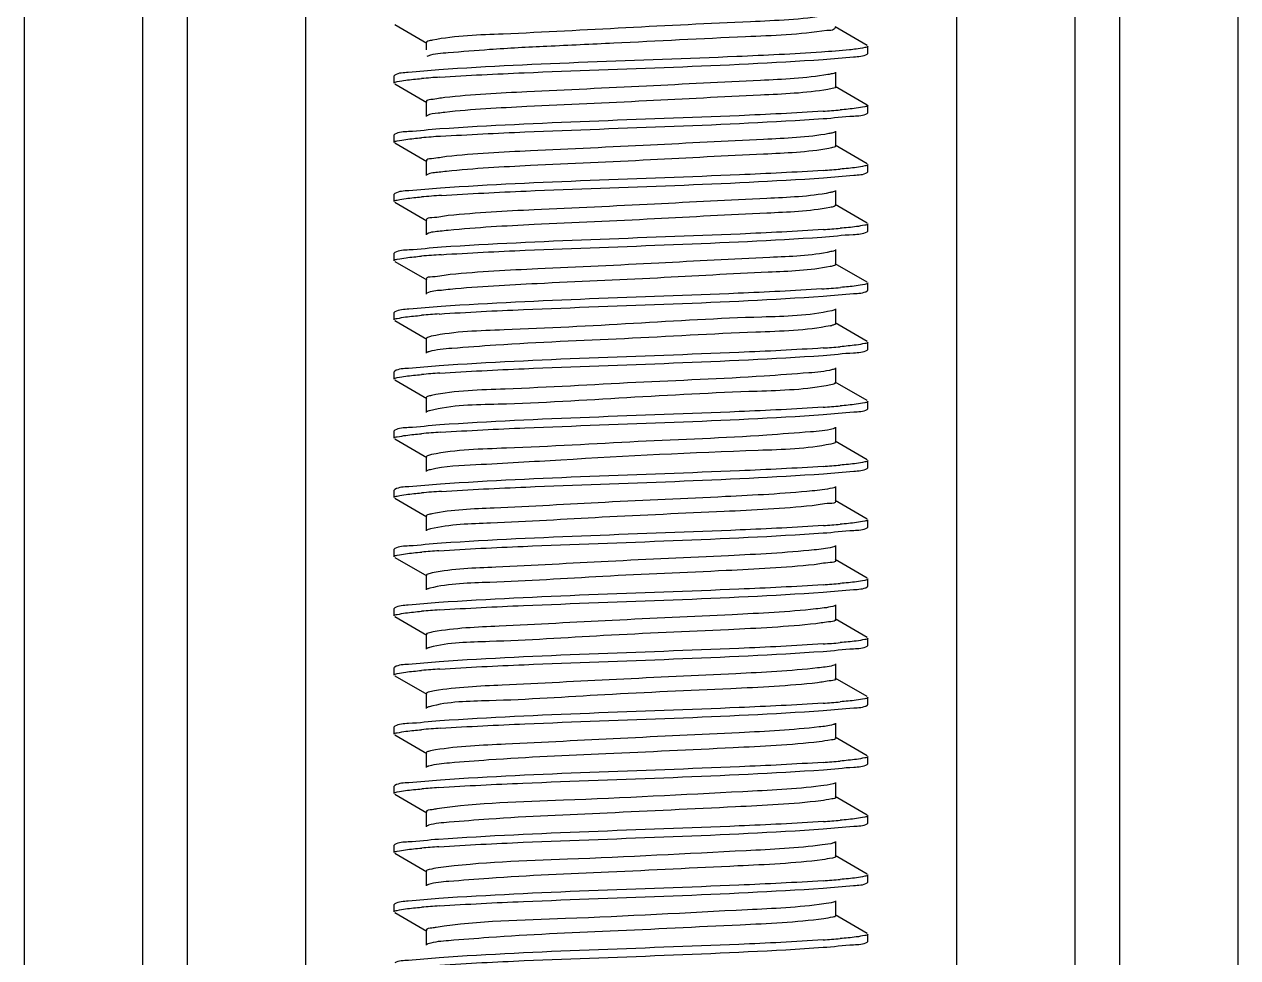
# Model space of a CAD drawing. Extents: x 27938 to 1042331, y -235042 to 1535213.
# Drawn here: x 707864.7 to 708352.9, y 729566.5 to 729942 of the extents above; entities that cross this region are included whole.
import ezdxf

# ---------------------------------------------------------------- set-up
doc = ezdxf.new("R2010")
doc.units = 0
doc.header["$LTSCALE"] = 1000
doc.header["$MEASUREMENT"] = 0

msp = doc.modelspace()

# ---------------------------------------------------------------- linework, layer by layer
at = {"linetype": 'Continuous'}
for p, q in [((707864.69, 733136.51), (707864.69, 728395.48)), ((707912.32, 733136.51), (707912.32, 728395.48)), ((707930.18, 733136.51), (707930.18, 728395.48)), ((707977.8, 733136.51), (707977.8, 728395.48)), ((708239.75, 733136.51), (708239.75, 728395.48)), ((708287.37, 733136.51), (708287.37, 728395.48)), ((708305.23, 733136.51), (708305.23, 728395.48)), ((708352.86, 733136.51), (708352.86, 728395.48)), ((708013.75, 729941.92), (708026.67, 729934.44)), ((708203.8, 729933.51), (708190.88, 729940.99)), ((708026.41, 729934.74), (708026.41, 729931.73)), ((708203.8, 729930.01), (708204.03, 729930.27)), ((708204.03, 729930.27), (708204.03, 729933.25)), ((708204.03, 729930.27), (708204.03, 729933.25)), ((708027.1, 729929.27), (708026.67, 729929.09)), ((708013.75, 729921.6), (708013.52, 729921.34)), ((708013.52, 729918.37), (708013.52, 729921.34)), ((708013.52, 729918.37), (708013.52, 729921.34)), ((708191.14, 729916.88), (708191.14, 729922.83)), ((708013.75, 729918.11), (708026.67, 729910.62)), ((708190.93, 729917.15), (708203.79, 729909.7)), ((708026.41, 729910.93), (708026.41, 729904.97)), ((708203.8, 729906.2), (708204.03, 729906.46)), ((708204.03, 729906.46), (708204.03, 729909.44)), ((708204.03, 729906.46), (708204.03, 729909.44)), ((708013.75, 729897.79), (708013.52, 729897.53)), ((708013.52, 729894.55), (708013.52, 729897.53)), ((708013.52, 729894.55), (708013.52, 729897.53)), ((708191.14, 729893.07), (708191.14, 729899.02)), ((708013.75, 729894.29), (708026.67, 729886.81)), ((708203.8, 729885.89), (708190.88, 729893.37)), ((708026.41, 729887.11), (708026.41, 729881.16)), ((708203.8, 729882.39), (708204.03, 729882.65)), ((708204.03, 729882.65), (708204.03, 729885.62)), ((708204.03, 729882.65), (708204.03, 729885.62)), ((708013.75, 729873.98), (708013.52, 729873.72)), ((708013.52, 729870.74), (708013.52, 729873.72)), ((708013.52, 729870.74), (708013.52, 729873.72)), ((708191.14, 729869.25), (708191.14, 729875.21)), ((708013.75, 729870.48), (708026.67, 729863)), ((708203.8, 729862.07), (708190.88, 729869.55)), ((708026.41, 729863.3), (708026.41, 729857.35)), ((708204.03, 729858.83), (708204.03, 729861.81)), ((708204.03, 729858.83), (708204.03, 729861.81)), ((708203.8, 729858.57), (708204.03, 729858.83)), ((708013.75, 729850.17), (708013.52, 729849.91)), ((708013.52, 729846.93), (708013.52, 729849.91)), ((708013.52, 729846.93), (708013.52, 729849.91)), ((708191.14, 729845.44), (708191.14, 729851.39)), ((708013.75, 729846.67), (708026.67, 729839.19)), ((708203.8, 729838.26), (708190.88, 729845.74)), ((708026.41, 729839.49), (708026.41, 729833.53)), ((708204.03, 729835.02), (708204.03, 729838)), ((708204.03, 729835.02), (708204.03, 729838)), ((708203.8, 729834.76), (708204.03, 729835.02)), ((708191.14, 729821.63), (708191.14, 729827.58)), ((708013.75, 729826.35), (708013.52, 729826.09)), ((708013.52, 729823.12), (708013.52, 729826.09)), ((708013.52, 729823.12), (708013.52, 729826.09)), ((708013.75, 729822.85), (708026.67, 729815.37)), ((708203.8, 729814.45), (708190.88, 729821.93)), ((708026.41, 729815.67), (708026.41, 729809.72)), ((708204.03, 729811.21), (708204.03, 729814.19)), ((708204.03, 729811.21), (708204.03, 729814.19)), ((708203.8, 729810.95), (708204.03, 729811.21)), ((708191.14, 729797.81), (708191.14, 729803.77)), ((708013.75, 729802.54), (708013.52, 729802.28)), ((708013.52, 729799.3), (708013.52, 729802.28)), ((708013.52, 729799.3), (708013.52, 729802.28)), ((708013.75, 729799.04), (708026.67, 729791.56)), ((708203.8, 729790.63), (708190.88, 729798.12)), ((708189.85, 729797.14), (708189.1, 729796.97)), ((708026.41, 729791.86), (708026.41, 729785.91)), ((708204.03, 729787.4), (708204.03, 729790.37)), ((708204.03, 729787.4), (708204.03, 729790.37)), ((708203.8, 729787.14), (708204.03, 729787.4)), ((708013.75, 729778.73), (708013.52, 729778.47)), ((708013.52, 729775.49), (708013.52, 729778.47)), ((708013.52, 729775.49), (708013.52, 729778.47)), ((708191.14, 729774), (708191.14, 729779.95)), ((708013.75, 729775.23), (708026.67, 729767.75)), ((708203.8, 729766.82), (708190.88, 729774.3)), ((708190.13, 729773.41), (708189.14, 729773.17)), ((708026.41, 729768.05), (708026.41, 729762.1)), ((708204.03, 729763.58), (708204.03, 729766.56)), ((708204.03, 729763.58), (708204.03, 729766.56)), ((708203.8, 729763.32), (708204.03, 729763.58)), ((708013.75, 729754.91), (708013.52, 729754.65)), ((708013.52, 729751.68), (708013.52, 729754.65)), ((708013.52, 729751.68), (708013.52, 729754.65)), ((708191.14, 729750.19), (708191.14, 729756.14)), ((708013.75, 729751.42), (708026.67, 729743.93)), ((708203.8, 729743.01), (708190.88, 729750.49)), ((708026.41, 729744.24), (708026.41, 729738.28)), ((708203.8, 729739.51), (708204.03, 729739.77)), ((708204.03, 729739.77), (708204.03, 729742.75)), ((708204.03, 729739.77), (708204.03, 729742.75)), ((708013.75, 729731.1), (708013.52, 729730.84)), ((708013.52, 729727.86), (708013.52, 729730.84)), ((708013.52, 729727.86), (708013.52, 729730.84)), ((708191.14, 729726.38), (708191.14, 729732.33)), ((708013.75, 729727.6), (708026.67, 729720.12)), ((708203.8, 729719.2), (708190.88, 729726.68)), ((708026.41, 729720.42), (708026.41, 729714.47)), ((708203.8, 729715.7), (708204.03, 729715.96)), ((708204.03, 729715.96), (708204.03, 729718.93)), ((708204.03, 729715.96), (708204.03, 729718.93)), ((708013.75, 729707.29), (708013.52, 729707.03)), ((708013.52, 729704.05), (708013.52, 729707.03)), ((708013.52, 729704.05), (708013.52, 729707.03)), ((708191.14, 729702.56), (708191.14, 729708.52)), ((708013.75, 729703.79), (708026.67, 729696.31)), ((708203.8, 729695.38), (708190.88, 729702.86)), ((708026.41, 729696.61), (708026.41, 729690.66)), ((708203.8, 729691.88), (708204.03, 729692.15)), ((708204.03, 729692.15), (708204.03, 729695.12)), ((708204.03, 729692.15), (708204.03, 729695.12)), ((708013.75, 729683.48), (708013.52, 729683.22)), ((708013.52, 729680.24), (708013.52, 729683.22)), ((708013.52, 729680.24), (708013.52, 729683.22)), ((708191.14, 729678.75), (708191.14, 729684.7)), ((708013.75, 729679.98), (708026.67, 729672.5)), ((708203.8, 729671.57), (708190.88, 729679.05)), ((708026.41, 729672.8), (708026.41, 729666.84)), ((708204.03, 729668.33), (708204.03, 729671.31)), ((708204.03, 729668.33), (708204.03, 729671.31)), ((708203.8, 729668.07), (708204.03, 729668.33)), ((708013.75, 729659.66), (708013.52, 729659.4)), ((708013.52, 729656.43), (708013.52, 729659.4)), ((708013.52, 729656.43), (708013.52, 729659.4)), ((708191.14, 729654.94), (708191.14, 729660.89)), ((708013.75, 729656.17), (708026.67, 729648.68)), ((708203.8, 729647.76), (708190.88, 729655.24)), ((708026.41, 729648.98), (708026.41, 729643.03)), ((708204.03, 729644.52), (708204.03, 729647.5)), ((708204.03, 729644.52), (708204.03, 729647.5)), ((708203.8, 729644.26), (708204.03, 729644.52)), ((708191.14, 729631.12), (708191.14, 729637.08)), ((708013.75, 729635.85), (708013.52, 729635.59)), ((708013.52, 729632.61), (708013.52, 729635.59)), ((708013.52, 729632.61), (708013.52, 729635.59)), ((708013.75, 729632.35), (708026.67, 729624.87)), ((708203.8, 729623.94), (708190.88, 729631.43)), ((708026.41, 729625.17), (708026.41, 729619.22)), ((708204.03, 729620.71), (708204.03, 729623.68)), ((708204.03, 729620.71), (708204.03, 729623.68)), ((708203.8, 729620.45), (708204.03, 729620.71)), ((708191.14, 729607.31), (708191.14, 729613.27)), ((708013.75, 729612.04), (708013.52, 729611.78)), ((708013.52, 729608.8), (708013.52, 729611.78)), ((708013.52, 729608.8), (708013.52, 729611.78)), ((708013.75, 729608.54), (708026.67, 729601.06)), ((708203.8, 729600.13), (708190.88, 729607.61)), ((708026.41, 729601.36), (708026.41, 729595.41)), ((708204.03, 729596.89), (708204.03, 729599.87)), ((708204.03, 729596.89), (708204.03, 729599.87)), ((708203.8, 729596.63), (708204.03, 729596.89)), ((708013.75, 729588.23), (708013.52, 729587.96)), ((708191.14, 729583.5), (708191.14, 729589.45)), ((708013.52, 729584.99), (708013.52, 729587.96)), ((708013.52, 729584.99), (708013.52, 729587.96)), ((708013.75, 729584.73), (708026.67, 729577.24)), ((708203.8, 729576.32), (708190.88, 729583.8)), ((708026.41, 729577.55), (708026.41, 729571.59)), ((708204.03, 729573.08), (708204.03, 729576.06)), ((708204.03, 729573.08), (708204.03, 729576.06)), ((708203.8, 729572.82), (708204.03, 729573.08))]:
    msp.add_line(p, q, dxfattribs=at)
for centre, radius, start, end in [((708059.32, 729506.59), 415.08, 93.7926, 94.8061), ((708158.64, 730316.19), 410.04, 273.8292, 274.8033), ((708059.71, 729477.81), 420.06, 93.7603, 94.8057), ((708158.7, 730291.61), 409.27, 273.8342, 274.8034), ((708060.15, 729448.38), 425.69, 93.7255, 94.8043), ((708158.83, 730266.15), 407.62, 273.8451, 274.8038), ((708060.07, 729425.59), 424.66, 93.7318, 94.8044), ((708157.98, 730253.01), 418.32, 273.7704, 274.8067), ((708059.01, 729415.15), 411.26, 93.8184, 94.8057), ((708185.46, 729838.31), 17.9, 281.5616, 283.1978), ((708158.64, 730220.93), 410.03, 273.8292, 274.8033), ((708059.3, 729387.67), 414.93, 93.7936, 94.8061), ((708158.64, 730197.14), 410.05, 273.8291, 274.8033), ((708059.7, 729358.93), 419.88, 93.7615, 94.8057), ((708158.7, 730172.6), 409.32, 273.8339, 274.8034), ((708060.14, 729329.51), 425.5, 93.7266, 94.8043), ((708158.83, 730147.15), 407.68, 273.8448, 274.8037), ((708058.82, 729322.26), 408.89, 93.8354, 94.8048), ((708158.7, 730124.95), 409.29, 273.8341, 274.8034), ((708059, 729296.18), 411.16, 93.8191, 94.8056), ((708158.64, 730101.86), 410.02, 273.8293, 274.8033), ((708059.29, 729268.75), 414.79, 93.7945, 94.8061), ((708158.64, 730078.08), 410.06, 273.829, 274.8033), ((708059.68, 729240.08), 419.66, 93.7629, 94.8058), ((708158.68, 730053.76), 409.55, 273.8325, 274.8033), ((708058.74, 729227.98), 407.91, 93.8435, 94.8035), ((708158.81, 730028.24), 407.83, 273.8438, 274.8035), ((708058.82, 729203.25), 408.84, 93.8358, 94.8047), ((708158.7, 730005.85), 409.26, 273.8343, 274.8034), ((708059, 729177.21), 411.06, 93.8198, 94.8056), ((708158.64, 729982.78), 410, 273.8293, 274.8033)]:
    msp.add_arc(centre, radius, start, end, dxfattribs=at)
for points, knots in [([(708187.52, 729945.52), (708177.4, 729943.93), (708150.34, 729942.82), (708106.95, 729940.66), (708064.34, 729938.28), (708038.25, 729937.43), (708028.91, 729935.67)], [0, 0, 0, 0, 0.193342, 0.50965, 0.820575, 1, 1, 1, 1]), ([(708187.52, 729939.56), (708176.74, 729937.87), (708148.06, 729936.8), (708110.55, 729934.81), (708076.21, 729933.2), (708053.96, 729932.14), (708038.12, 729930.7), (708029.7, 729930.2), (708027.1, 729929.27)], [0, 0, 0, 0, 0.203475, 0.533865, 0.701503, 0.845145, 0.948486, 1, 1, 1, 1]), ([(708190.88, 729940.99), (708191.09, 729940.87), (708189.93, 729939.08), (708188.57, 729939.73), (708187.52, 729939.56)], [0, 0, 0, 0, 0.189692, 1, 1, 1, 1]), ([(708028.91, 729935.67), (708028.28, 729935.55), (708027.56, 729935.39), (708026.41, 729935), (708026.41, 729934.74)], [0, 0, 0, 0, 0.711587, 1, 1, 1, 1]), ([(708185.38, 729930.84), (708174.06, 729930.08), (708122.76, 729927.62), (708071.4, 729926.43), (708031.48, 729923.71)], [0, 0, 0, 0, 0.220809, 1, 1, 1, 1]), ([(708199.36, 729932.06), (708198.47, 729931.94), (708193.82, 729931.43), (708189.15, 729931.09), (708185.38, 729930.84)], [0, 0, 0, 0, 0.191038, 1, 1, 1, 1]), ([(708186.02, 729927.9), (708190.14, 729928.18), (708195.91, 729928.98), (708202.19, 729929.09), (708203.8, 729930.01)], [0, 0, 0, 0, 0.690315, 1, 1, 1, 1]), ([(708204.03, 729933.25), (708204.03, 729932.81), (708201.7, 729932.53), (708200.53, 729932.21), (708199.36, 729932.06)], [0, 0, 0, 0, 0.271231, 1, 1, 1, 1]), ([(708031.86, 729920.76), (708043.15, 729921.52), (708094.54, 729923.99), (708145.99, 729925.18), (708186.02, 729927.9)], [0, 0, 0, 0, 0.220033, 1, 1, 1, 1]), ([(708031.48, 729923.71), (708027.37, 729923.43), (708021.62, 729922.63), (708015.35, 729922.52), (708013.75, 729921.6)], [0, 0, 0, 0, 0.690276, 1, 1, 1, 1]), ([(708187.99, 729921.78), (708179.03, 729920.27), (708154.58, 729919.25), (708114.26, 729917.06), (708071.9, 729915.13), (708044.83, 729913.76), (708033.86, 729912.55)], [0, 0, 0, 0, 0.176416, 0.473758, 0.785535, 1, 1, 1, 1]), ([(708190.87, 729922.53), (708190.55, 729922.35), (708189.57, 729922.08), (708188.6, 729921.88), (708187.99, 729921.78)], [0, 0, 0, 0, 0.372348, 1, 1, 1, 1]), ([(708013.52, 729918.37), (708013.52, 729918.8), (708015.82, 729919.09), (708016.98, 729919.4), (708018.13, 729919.55)], [0, 0, 0, 0, 0.271439, 1, 1, 1, 1]), ([(708187.99, 729915.83), (708179.03, 729914.32), (708154.58, 729913.3), (708114.26, 729911.1), (708071.9, 729909.18), (708044.83, 729907.81), (708033.86, 729906.6)], [0, 0, 0, 0, 0.176416, 0.473758, 0.785535, 1, 1, 1, 1]), ([(708191.13, 729916.88), (708191.13, 729916.56), (708189.65, 729916.17), (708188.78, 729915.96), (708187.99, 729915.83)], [0, 0, 0, 0, 0.283117, 1, 1, 1, 1]), ([(708033.86, 729912.55), (708032, 729912.34), (708030.21, 729911.8), (708026.41, 729911.61), (708026.41, 729910.93)], [0, 0, 0, 0, 0.732536, 1, 1, 1, 1]), ([(708033.86, 729906.6), (708032.96, 729906.5), (708030.58, 729906.14), (708028, 729906.04), (708026.67, 729905.27)], [0, 0, 0, 0, 0.371201, 1, 1, 1, 1]), ([(708186.02, 729907.07), (708174.79, 729906.3), (708123.4, 729903.83), (708071.95, 729902.63), (708031.86, 729899.92)], [0, 0, 0, 0, 0.218896, 1, 1, 1, 1]), ([(708186.07, 729904.09), (708190.17, 729904.37), (708195.93, 729905.17), (708202.2, 729905.28), (708203.8, 729906.2)], [0, 0, 0, 0, 0.690269, 1, 1, 1, 1]), ([(708204.03, 729909.44), (708204.03, 729909), (708201.74, 729908.72), (708200.58, 729908.4), (708199.42, 729908.25)], [0, 0, 0, 0, 0.271491, 1, 1, 1, 1]), ([(708032.16, 729896.97), (708043.47, 729897.72), (708094.78, 729900.18), (708146.14, 729901.38), (708186.07, 729904.09)], [0, 0, 0, 0, 0.220774, 1, 1, 1, 1]), ([(708013.52, 729894.55), (708013.52, 729894.99), (708015.85, 729895.28), (708017.02, 729895.59), (708018.19, 729895.75)], [0, 0, 0, 0, 0.271222, 1, 1, 1, 1]), ([(708031.86, 729899.92), (708027.67, 729899.64), (708021.79, 729898.82), (708015.38, 729898.73), (708013.75, 729897.79)], [0, 0, 0, 0, 0.690689, 1, 1, 1, 1]), ([(708188.42, 729898.04), (708179.76, 729896.48), (708155.7, 729895.54), (708115.71, 729893.29), (708073.16, 729891.4), (708045.78, 729890), (708034.56, 729888.81)], [0, 0, 0, 0, 0.171322, 0.466729, 0.780436, 1, 1, 1, 1]), ([(708190.87, 729898.72), (708190.6, 729898.56), (708189.77, 729898.31), (708188.94, 729898.14), (708188.42, 729898.04)], [0, 0, 0, 0, 0.378906, 1, 1, 1, 1]), ([(708188.42, 729892.09), (708179.76, 729890.52), (708155.7, 729889.59), (708115.71, 729887.34), (708073.16, 729885.44), (708045.78, 729884.05), (708034.56, 729882.86)], [0, 0, 0, 0, 0.171322, 0.466729, 0.780436, 1, 1, 1, 1]), ([(708191.14, 729893.07), (708191.13, 729892.79), (708189.88, 729892.39), (708189.11, 729892.21), (708188.42, 729892.09)], [0, 0, 0, 0, 0.286608, 1, 1, 1, 1]), ([(708034.56, 729888.81), (708032.52, 729888.6), (708030.59, 729887.99), (708026.41, 729887.86), (708026.42, 729887.11)], [0, 0, 0, 0, 0.7335, 1, 1, 1, 1]), ([(708034.56, 729882.86), (708033.57, 729882.75), (708030.96, 729882.37), (708028.12, 729882.3), (708026.67, 729881.46)], [0, 0, 0, 0, 0.373307, 1, 1, 1, 1]), ([(708186.07, 729883.26), (708174.87, 729882.5), (708123.57, 729880.02), (708072.21, 729878.81), (708032.16, 729876.13)], [0, 0, 0, 0, 0.218489, 1, 1, 1, 1]), ([(708186.16, 729880.29), (708190.25, 729880.57), (708195.97, 729881.36), (708202.21, 729881.47), (708203.8, 729882.39)], [0, 0, 0, 0, 0.690169, 1, 1, 1, 1]), ([(708204.03, 729885.62), (708204.03, 729885.19), (708201.74, 729884.91), (708200.59, 729884.59), (708199.44, 729884.44)], [0, 0, 0, 0, 0.271533, 1, 1, 1, 1]), ([(708032.16, 729876.13), (708027.9, 729875.84), (708021.92, 729875.02), (708015.41, 729874.93), (708013.75, 729873.98)], [0, 0, 0, 0, 0.690984, 1, 1, 1, 1]), ([(708032.49, 729873.17), (708043.83, 729873.93), (708095.06, 729876.38), (708146.34, 729877.57), (708186.16, 729880.29)], [0, 0, 0, 0, 0.221632, 1, 1, 1, 1]), ([(708013.52, 729870.74), (708013.52, 729871.19), (708015.89, 729871.46), (708017.08, 729871.79), (708018.28, 729871.94)], [0, 0, 0, 0, 0.270951, 1, 1, 1, 1]), ([(708188.83, 729874.31), (708180.47, 729872.67), (708156.78, 729871.84), (708117.17, 729869.52), (708074.44, 729867.66), (708046.76, 729866.24), (708035.29, 729865.08)], [0, 0, 0, 0, 0.16621, 0.459673, 0.775317, 1, 1, 1, 1]), ([(708190.87, 729874.9), (708190.64, 729874.77), (708189.95, 729874.55), (708189.26, 729874.39), (708188.83, 729874.31)], [0, 0, 0, 0, 0.386574, 1, 1, 1, 1]), ([(708188.83, 729868.35), (708180.47, 729866.72), (708156.78, 729865.89), (708117.17, 729863.56), (708074.44, 729861.71), (708046.76, 729860.29), (708035.29, 729859.12)], [0, 0, 0, 0, 0.16621, 0.459673, 0.775317, 1, 1, 1, 1]), ([(708191.13, 729869.25), (708191.13, 729869.01), (708190.09, 729868.62), (708189.41, 729868.47), (708188.83, 729868.35)], [0, 0, 0, 0, 0.29131, 1, 1, 1, 1]), ([(708035.29, 729865.08), (708033.08, 729864.85), (708030.98, 729864.18), (708026.41, 729864.11), (708026.42, 729863.3)], [0, 0, 0, 0, 0.734301, 1, 1, 1, 1]), ([(708204.03, 729861.81), (708204.03, 729861.38), (708201.76, 729861.09), (708200.61, 729860.78), (708199.46, 729860.63)], [0, 0, 0, 0, 0.271629, 1, 1, 1, 1]), ([(708035.29, 729859.12), (708034.2, 729859.01), (708031.35, 729858.6), (708028.25, 729858.56), (708026.67, 729857.65)], [0, 0, 0, 0, 0.375224, 1, 1, 1, 1]), ([(708186.16, 729859.45), (708175.02, 729858.69), (708123.79, 729856.22), (708072.51, 729855), (708032.49, 729852.34)], [0, 0, 0, 0, 0.217929, 1, 1, 1, 1]), ([(708185.48, 729856.43), (708189.73, 729856.71), (708195.67, 729857.54), (708202.15, 729857.63), (708203.8, 729858.57)], [0, 0, 0, 0, 0.690884, 1, 1, 1, 1]), ([(708032.49, 729852.34), (708028.15, 729852.05), (708022.07, 729851.21), (708015.44, 729851.13), (708013.75, 729850.17)], [0, 0, 0, 0, 0.691296, 1, 1, 1, 1]), ([(708032.43, 729849.36), (708043.68, 729850.11), (708094.7, 729852.55), (708145.78, 729853.77), (708185.48, 729856.43)], [0, 0, 0, 0, 0.220785, 1, 1, 1, 1]), ([(708013.52, 729846.93), (708013.52, 729847.37), (708015.89, 729847.65), (708017.08, 729847.98), (708018.27, 729848.13)], [0, 0, 0, 0, 0.270992, 1, 1, 1, 1]), ([(708189.2, 729850.57), (708181.15, 729848.85), (708157.85, 729848.15), (708118.62, 729845.74), (708075.73, 729843.92), (708047.76, 729842.49), (708036.06, 729841.34)], [0, 0, 0, 0, 0.161077, 0.452585, 0.770175, 1, 1, 1, 1]), ([(708190.87, 729851.09), (708190.67, 729850.98), (708190.12, 729850.78), (708189.55, 729850.64), (708189.2, 729850.57)], [0, 0, 0, 0, 0.395232, 1, 1, 1, 1]), ([(708188.96, 729844.57), (708180.77, 729842.92), (708157.4, 729842.13), (708118.15, 729839.78), (708075.47, 729837.95), (708047.67, 729836.52), (708036.06, 729835.39)], [0, 0, 0, 0, 0.163685, 0.455244, 0.771393, 1, 1, 1, 1]), ([(708191.13, 729845.44), (708191.13, 729845.21), (708190.16, 729844.83), (708189.51, 729844.68), (708188.96, 729844.57)], [0, 0, 0, 0, 0.292957, 1, 1, 1, 1]), ([(708036.06, 729841.34), (708033.65, 729841.1), (708031.4, 729840.36), (708026.41, 729840.36), (708026.42, 729839.49)], [0, 0, 0, 0, 0.734958, 1, 1, 1, 1]), ([(708204.03, 729838), (708204.03, 729837.56), (708201.72, 729837.28), (708200.56, 729836.96), (708199.39, 729836.81)], [0, 0, 0, 0, 0.271348, 1, 1, 1, 1]), ([(708036.06, 729835.39), (708034.87, 729835.27), (708031.77, 729834.83), (708028.38, 729834.83), (708026.67, 729833.84)], [0, 0, 0, 0, 0.376966, 1, 1, 1, 1]), ([(708031.62, 729825.49), (708042.91, 729826.26), (708094.37, 729828.73), (708145.9, 729829.93), (708186.02, 729832.65)], [0, 0, 0, 0, 0.219478, 1, 1, 1, 1]), ([(708185.48, 729835.59), (708174.3, 729834.84), (708123.28, 729832.39), (708072.2, 729831.17), (708032.43, 729828.52)], [0, 0, 0, 0, 0.219586, 1, 1, 1, 1]), ([(708186.02, 729832.65), (708190.14, 729832.93), (708195.91, 729833.73), (708202.19, 729833.84), (708203.8, 729834.76)], [0, 0, 0, 0, 0.690315, 1, 1, 1, 1]), ([(708032.43, 729828.52), (708028.1, 729828.23), (708022.05, 729827.39), (708015.43, 729827.32), (708013.75, 729826.35)], [0, 0, 0, 0, 0.69124, 1, 1, 1, 1]), ([(708190.87, 729827.28), (708190.71, 729827.18), (708190.27, 729827.02), (708189.81, 729826.9), (708189.54, 729826.83)], [0, 0, 0, 0, 0.405131, 1, 1, 1, 1]), ([(708013.52, 729823.12), (708013.52, 729823.55), (708015.8, 729823.83), (708016.95, 729824.15), (708018.1, 729824.29)], [0, 0, 0, 0, 0.27158, 1, 1, 1, 1]), ([(708189.54, 729826.83), (708180.37, 729824.67), (708153.46, 729824.3), (708109.62, 729821.62), (708065.36, 729819.15), (708038.01, 729818.52), (708028.42, 729816.51)], [0, 0, 0, 0, 0.175128, 0.495203, 0.817983, 1, 1, 1, 1]), ([(708189.04, 729820.77), (708179.2, 729818.75), (708151.31, 729818.14), (708106.56, 729815.33), (708065.65, 729813.91), (708039.54, 729811.82), (708030.46, 729811.19), (708027.48, 729810.33)], [0, 0, 0, 0, 0.186078, 0.513276, 0.832943, 0.94246, 1, 1, 1, 1]), ([(708191.13, 729821.63), (708191.13, 729821.45), (708190.45, 729821.1), (708189.95, 729820.98), (708189.54, 729820.88)], [0, 0, 0, 0, 0.304522, 1, 1, 1, 1]), ([(708028.42, 729816.51), (708027.91, 729816.4), (708027.31, 729816.27), (708026.42, 729815.89), (708026.42, 729815.67)], [0, 0, 0, 0, 0.704943, 1, 1, 1, 1]), ([(708204.03, 729814.19), (708204.03, 729813.75), (708201.74, 729813.47), (708200.58, 729813.15), (708199.42, 729813)], [0, 0, 0, 0, 0.271492, 1, 1, 1, 1]), ([(708027.48, 729810.33), (708027.32, 729810.29), (708027.05, 729810.2), (708026.78, 729810.08), (708026.68, 729810.02)], [0, 0, 0, 0, 0.573549, 1, 1, 1, 1]), ([(708186.02, 729811.82), (708174.76, 729811.05), (708123.29, 729808.57), (708071.76, 729807.38), (708031.62, 729804.65)], [0, 0, 0, 0, 0.219133, 1, 1, 1, 1]), ([(708031.85, 729801.69), (708043.14, 729802.46), (708094.53, 729804.93), (708145.99, 729806.12), (708186.02, 729808.84)], [0, 0, 0, 0, 0.220011, 1, 1, 1, 1]), ([(708186.02, 729808.84), (708190.14, 729809.12), (708195.91, 729809.92), (708202.19, 729810.03), (708203.8, 729810.95)], [0, 0, 0, 0, 0.690316, 1, 1, 1, 1]), ([(708031.62, 729804.65), (708027.49, 729804.37), (708021.69, 729803.57), (708015.36, 729803.47), (708013.75, 729802.54)], [0, 0, 0, 0, 0.690447, 1, 1, 1, 1]), ([(708189.85, 729803.1), (708186.73, 729802.28), (708177.48, 729801.59), (708151.17, 729799.58), (708110.34, 729798.12), (708065.83, 729795.32), (708038.18, 729794.73), (708028.46, 729792.71)], [0, 0, 0, 0, 0.059799, 0.170734, 0.490641, 0.815855, 1, 1, 1, 1]), ([(708190.87, 729803.47), (708190.74, 729803.39), (708190.41, 729803.25), (708190.06, 729803.15), (708189.85, 729803.1)], [0, 0, 0, 0, 0.416277, 1, 1, 1, 1]), ([(708013.52, 729799.3), (708013.52, 729799.74), (708015.82, 729800.02), (708016.98, 729800.34), (708018.13, 729800.49)], [0, 0, 0, 0, 0.271445, 1, 1, 1, 1]), ([(708189.1, 729796.97), (708179.41, 729794.95), (708151.83, 729794.31), (708107.29, 729791.89), (708063.54, 729789.05), (708036.72, 729788.88), (708027.76, 729786.59)], [0, 0, 0, 0, 0.183701, 0.508444, 0.82842, 1, 1, 1, 1]), ([(708191.13, 729797.81), (708191.13, 729797.66), (708190.61, 729797.34), (708190.18, 729797.23), (708189.85, 729797.14)], [0, 0, 0, 0, 0.312927, 1, 1, 1, 1]), ([(708028.46, 729792.71), (708027.94, 729792.6), (708027.33, 729792.46), (708026.42, 729792.08), (708026.42, 729791.86)], [0, 0, 0, 0, 0.705397, 1, 1, 1, 1]), ([(708204.03, 729790.37), (708204.03, 729789.94), (708201.74, 729789.65), (708200.58, 729789.34), (708199.42, 729789.19)], [0, 0, 0, 0, 0.271491, 1, 1, 1, 1]), ([(708027.76, 729786.59), (708027.54, 729786.54), (708027.17, 729786.43), (708026.81, 729786.29), (708026.68, 729786.21)], [0, 0, 0, 0, 0.586059, 1, 1, 1, 1]), ([(708186.02, 729788), (708174.79, 729787.24), (708123.4, 729784.77), (708071.94, 729783.56), (708031.85, 729780.86)], [0, 0, 0, 0, 0.218907, 1, 1, 1, 1]), ([(708032.15, 729777.9), (708043.46, 729778.66), (708094.77, 729781.12), (708146.13, 729782.31), (708186.06, 729785.03)], [0, 0, 0, 0, 0.220746, 1, 1, 1, 1]), ([(708186.06, 729785.03), (708190.17, 729785.31), (708195.92, 729786.11), (708202.2, 729786.22), (708203.8, 729787.14)], [0, 0, 0, 0, 0.690272, 1, 1, 1, 1]), ([(708031.85, 729780.86), (708027.66, 729780.57), (708021.79, 729779.76), (708015.38, 729779.66), (708013.75, 729778.73)], [0, 0, 0, 0, 0.69068, 1, 1, 1, 1]), ([(708190.13, 729779.36), (708187.18, 729778.49), (708178.14, 729777.87), (708152.08, 729775.77), (708111.16, 729774.36), (708066.35, 729771.54), (708038.39, 729770.93), (708028.52, 729768.91)], [0, 0, 0, 0, 0.056967, 0.166117, 0.485703, 0.813401, 1, 1, 1, 1]), ([(708190.88, 729779.65), (708190.78, 729779.6), (708190.53, 729779.49), (708190.27, 729779.4), (708190.13, 729779.36)], [0, 0, 0, 0, 0.42914, 1, 1, 1, 1]), ([(708013.52, 729775.49), (708013.52, 729775.93), (708015.85, 729776.21), (708017.02, 729776.53), (708018.19, 729776.68)], [0, 0, 0, 0, 0.271231, 1, 1, 1, 1]), ([(708191.13, 729774), (708191.13, 729773.87), (708190.74, 729773.58), (708190.39, 729773.48), (708190.13, 729773.41)], [0, 0, 0, 0, 0.323936, 1, 1, 1, 1]), ([(708028.52, 729768.91), (708027.99, 729768.8), (708027.36, 729768.66), (708026.42, 729768.28), (708026.42, 729768.05)], [0, 0, 0, 0, 0.706204, 1, 1, 1, 1]), ([(708189.14, 729773.17), (708179.57, 729771.16), (708143.09, 729770.24), (708095.58, 729767.68), (708051.71, 729764.97), (708034.05, 729764.23), (708028.07, 729762.86)], [0, 0, 0, 0, 0.181624, 0.673933, 0.885992, 1, 1, 1, 1]), ([(708186.06, 729764.19), (708174.87, 729763.43), (708123.56, 729760.96), (708072.2, 729759.75), (708032.15, 729757.06)], [0, 0, 0, 0, 0.218507, 1, 1, 1, 1]), ([(708204.03, 729766.56), (708204.03, 729766.13), (708201.74, 729765.84), (708200.59, 729765.53), (708199.43, 729765.38)], [0, 0, 0, 0, 0.27153, 1, 1, 1, 1]), ([(708028.07, 729762.86), (708027.79, 729762.79), (708027.31, 729762.67), (708026.85, 729762.5), (708026.68, 729762.4)], [0, 0, 0, 0, 0.596978, 1, 1, 1, 1]), ([(708032.48, 729754.11), (708043.82, 729754.86), (708095.05, 729757.32), (708146.34, 729758.51), (708186.16, 729761.22)], [0, 0, 0, 0, 0.221603, 1, 1, 1, 1]), ([(708186.16, 729761.22), (708190.24, 729761.5), (708195.97, 729762.3), (708202.21, 729762.41), (708203.8, 729763.32)], [0, 0, 0, 0, 0.690172, 1, 1, 1, 1]), ([(708032.15, 729757.06), (708027.89, 729756.78), (708021.92, 729755.95), (708015.41, 729755.87), (708013.75, 729754.91)], [0, 0, 0, 0, 0.690974, 1, 1, 1, 1]), ([(708181.65, 729754.31), (708170.06, 729753.16), (708142.28, 729751.74), (708099.58, 729749.9), (708060.26, 729747.56), (708036.83, 729746.76), (708028.61, 729745.11)], [0, 0, 0, 0, 0.227856, 0.543944, 0.835881, 1, 1, 1, 1]), ([(708190.88, 729755.84), (708190.55, 729755.65), (708187.48, 729754.83), (708184.38, 729754.57), (708181.65, 729754.31)], [0, 0, 0, 0, 0.122489, 1, 1, 1, 1]), ([(708013.52, 729751.68), (708013.52, 729752.12), (708015.89, 729752.4), (708017.08, 729752.73), (708018.27, 729752.88)], [0, 0, 0, 0, 0.27096, 1, 1, 1, 1]), ([(708191.13, 729750.19), (708191.14, 729749.33), (708186.24, 729749.31), (708184.02, 729748.59), (708181.65, 729748.35)], [0, 0, 0, 0, 0.265163, 1, 1, 1, 1]), ([(708028.61, 729745.11), (708028.05, 729745), (708027.41, 729744.85), (708026.42, 729744.47), (708026.42, 729744.24)], [0, 0, 0, 0, 0.707279, 1, 1, 1, 1]), ([(708181.65, 729748.35), (708169.88, 729747.19), (708141.69, 729745.74), (708098.52, 729743.95), (708059.25, 729741.43), (708035.98, 729740.87), (708028.08, 729739.05)], [0, 0, 0, 0, 0.230632, 0.550008, 0.84183, 1, 1, 1, 1]), ([(708186.16, 729740.39), (708175.01, 729739.63), (708123.78, 729737.16), (708072.5, 729735.93), (708032.48, 729733.27)], [0, 0, 0, 0, 0.217948, 1, 1, 1, 1]), ([(708186.07, 729737.41), (708190.17, 729737.68), (708195.93, 729738.48), (708202.2, 729738.59), (708203.8, 729739.51)], [0, 0, 0, 0, 0.69027, 1, 1, 1, 1]), ([(708204.03, 729742.75), (708204.03, 729742.32), (708201.76, 729742.03), (708200.61, 729741.72), (708199.46, 729741.57)], [0, 0, 0, 0, 0.271626, 1, 1, 1, 1]), ([(708028.08, 729739.05), (708027.79, 729738.98), (708027.32, 729738.86), (708026.85, 729738.68), (708026.68, 729738.58)], [0, 0, 0, 0, 0.596953, 1, 1, 1, 1]), ([(708031.47, 729730.23), (708042.75, 729731), (708094.28, 729733.48), (708145.88, 729734.67), (708186.07, 729737.41)], [0, 0, 0, 0, 0.219156, 1, 1, 1, 1]), ([(708032.48, 729733.27), (708028.14, 729732.99), (708022.07, 729732.14), (708015.44, 729732.07), (708013.75, 729731.1)], [0, 0, 0, 0, 0.691286, 1, 1, 1, 1]), ([(708182.41, 729730.57), (708170.99, 729729.4), (708143.37, 729727.99), (708100.67, 729726.12), (708060.98, 729723.81), (708037.22, 729722.96), (708028.8, 729721.34)], [0, 0, 0, 0, 0.223654, 0.53891, 0.832763, 1, 1, 1, 1]), ([(708190.88, 729732.03), (708190.57, 729731.85), (708187.76, 729731.07), (708184.91, 729730.83), (708182.41, 729730.57)], [0, 0, 0, 0, 0.124444, 1, 1, 1, 1]), ([(708013.52, 729727.86), (708013.52, 729728.29), (708015.79, 729728.58), (708016.94, 729728.89), (708018.08, 729729.04)], [0, 0, 0, 0, 0.271632, 1, 1, 1, 1]), ([(708191.13, 729726.38), (708191.14, 729725.58), (708186.64, 729725.49), (708184.59, 729724.84), (708182.41, 729724.62)], [0, 0, 0, 0, 0.265626, 1, 1, 1, 1]), ([(708028.8, 729721.34), (708028.2, 729721.22), (708027.5, 729721.06), (708026.42, 729720.67), (708026.42, 729720.42)], [0, 0, 0, 0, 0.709708, 1, 1, 1, 1]), ([(708182.41, 729724.62), (708170.67, 729723.41), (708142.32, 729721.96), (708098.79, 729720.18), (708059.19, 729717.53), (708035.71, 729717.12), (708027.86, 729715.18)], [0, 0, 0, 0, 0.228548, 0.5497, 0.843389, 1, 1, 1, 1]), ([(708027.86, 729715.18), (708027.62, 729715.12), (708027.22, 729715.01), (708026.83, 729714.86), (708026.68, 729714.77)], [0, 0, 0, 0, 0.589537, 1, 1, 1, 1]), ([(708186.07, 729716.57), (708174.78, 729715.8), (708123.25, 729713.32), (708071.66, 729712.13), (708031.47, 729709.39)], [0, 0, 0, 0, 0.219182, 1, 1, 1, 1]), ([(708186.02, 729713.59), (708190.14, 729713.87), (708195.91, 729714.67), (708202.19, 729714.78), (708203.8, 729715.7)], [0, 0, 0, 0, 0.690315, 1, 1, 1, 1]), ([(708204.03, 729718.93), (708204.03, 729718.5), (708201.74, 729718.22), (708200.59, 729717.9), (708199.43, 729717.75)], [0, 0, 0, 0, 0.27153, 1, 1, 1, 1]), ([(708031.62, 729706.43), (708042.9, 729707.19), (708094.37, 729709.67), (708145.9, 729710.86), (708186.02, 729713.59)], [0, 0, 0, 0, 0.219464, 1, 1, 1, 1]), ([(708013.52, 729704.05), (708013.52, 729704.48), (708015.8, 729704.77), (708016.95, 729705.08), (708018.09, 729705.23)], [0, 0, 0, 0, 0.271583, 1, 1, 1, 1]), ([(708031.47, 729709.39), (708027.37, 729709.11), (708021.62, 729708.32), (708015.35, 729708.21), (708013.75, 729707.29)], [0, 0, 0, 0, 0.690282, 1, 1, 1, 1]), ([(708183.13, 729706.83), (708171.96, 729705.64), (708144.64, 729704.25), (708102.13, 729702.35), (708062.08, 729700.11), (708037.93, 729699.15), (708029.21, 729697.6)], [0, 0, 0, 0, 0.218541, 0.53186, 0.827656, 1, 1, 1, 1]), ([(708190.88, 729708.22), (708190.59, 729708.05), (708188.03, 729707.31), (708185.41, 729707.08), (708183.13, 729706.83)], [0, 0, 0, 0, 0.126922, 1, 1, 1, 1]), ([(708183.13, 729700.88), (708171.46, 729699.63), (708142.98, 729698.19), (708099.12, 729696.41), (708059.21, 729693.63), (708035.5, 729693.38), (708027.69, 729691.33)], [0, 0, 0, 0, 0.226203, 0.548928, 0.844544, 1, 1, 1, 1]), ([(708191.14, 729702.56), (708191.14, 729701.83), (708187.04, 729701.68), (708185.13, 729701.09), (708183.13, 729700.88)], [0, 0, 0, 0, 0.26668, 1, 1, 1, 1]), ([(708029.21, 729697.6), (708028.51, 729697.48), (708027.72, 729697.29), (708026.42, 729696.9), (708026.41, 729696.61)], [0, 0, 0, 0, 0.71423, 1, 1, 1, 1]), ([(708027.69, 729691.33), (708027.49, 729691.27), (708027.14, 729691.17), (708026.81, 729691.03), (708026.68, 729690.96)], [0, 0, 0, 0, 0.582774, 1, 1, 1, 1]), ([(708186.02, 729692.75), (708174.76, 729691.99), (708123.29, 729689.51), (708071.76, 729688.31), (708031.62, 729685.59)], [0, 0, 0, 0, 0.219137, 1, 1, 1, 1]), ([(708186.02, 729689.78), (708190.14, 729690.06), (708195.91, 729690.86), (708202.19, 729690.96), (708203.8, 729691.88)], [0, 0, 0, 0, 0.690317, 1, 1, 1, 1]), ([(708204.03, 729695.12), (708204.03, 729694.69), (708201.74, 729694.4), (708200.58, 729694.09), (708199.42, 729693.94)], [0, 0, 0, 0, 0.271492, 1, 1, 1, 1]), ([(708031.84, 729682.63), (708043.14, 729683.39), (708094.53, 729685.86), (708145.98, 729687.05), (708186.02, 729689.78)], [0, 0, 0, 0, 0.21999, 1, 1, 1, 1]), ([(708013.52, 729680.24), (708013.52, 729680.67), (708015.82, 729680.96), (708016.97, 729681.27), (708018.13, 729681.42)], [0, 0, 0, 0, 0.27145, 1, 1, 1, 1]), ([(708031.62, 729685.59), (708027.48, 729685.31), (708021.68, 729684.51), (708015.36, 729684.4), (708013.75, 729683.48)], [0, 0, 0, 0, 0.69044, 1, 1, 1, 1]), ([(708183.83, 729683.1), (708172.91, 729681.87), (708145.9, 729680.51), (708103.59, 729678.58), (708063.19, 729676.4), (708038.67, 729675.36), (708029.66, 729673.86)], [0, 0, 0, 0, 0.213445, 0.524835, 0.822565, 1, 1, 1, 1]), ([(708190.88, 729684.4), (708190.61, 729684.25), (708188.29, 729683.55), (708185.9, 729683.33), (708183.83, 729683.1)], [0, 0, 0, 0, 0.129402, 1, 1, 1, 1]), ([(708183.83, 729677.14), (708172.23, 729675.85), (708143.66, 729674.42), (708099.51, 729672.64), (708059.28, 729669.74), (708035.34, 729669.64), (708027.56, 729667.48)], [0, 0, 0, 0, 0.223629, 0.547758, 0.845359, 1, 1, 1, 1]), ([(708191.14, 729678.75), (708191.14, 729678.08), (708187.41, 729677.88), (708185.66, 729677.35), (708183.83, 729677.14)], [0, 0, 0, 0, 0.267679, 1, 1, 1, 1]), ([(708029.66, 729673.86), (708028.84, 729673.73), (708027.95, 729673.52), (708026.42, 729673.12), (708026.41, 729672.8)], [0, 0, 0, 0, 0.717972, 1, 1, 1, 1]), ([(708204.03, 729671.31), (708204.03, 729670.87), (708201.74, 729670.59), (708200.58, 729670.28), (708199.42, 729670.13)], [0, 0, 0, 0, 0.27149, 1, 1, 1, 1]), ([(708027.56, 729667.48), (708027.38, 729667.43), (708027.08, 729667.34), (708026.79, 729667.21), (708026.68, 729667.15)], [0, 0, 0, 0, 0.576628, 1, 1, 1, 1]), ([(708186.02, 729668.94), (708174.78, 729668.18), (708123.39, 729665.7), (708071.94, 729664.5), (708031.84, 729661.79)], [0, 0, 0, 0, 0.218917, 1, 1, 1, 1]), ([(708186.05, 729665.97), (708190.16, 729666.25), (708195.92, 729667.04), (708202.2, 729667.15), (708203.8, 729668.07)], [0, 0, 0, 0, 0.690284, 1, 1, 1, 1]), ([(708031.84, 729661.79), (708027.65, 729661.51), (708021.78, 729660.7), (708015.38, 729660.6), (708013.75, 729659.66)], [0, 0, 0, 0, 0.690671, 1, 1, 1, 1]), ([(708032.14, 729658.84), (708043.45, 729659.59), (708094.75, 729662.06), (708146.12, 729663.25), (708186.05, 729665.97)], [0, 0, 0, 0, 0.220703, 1, 1, 1, 1]), ([(708013.52, 729656.43), (708013.52, 729656.87), (708015.85, 729657.15), (708017.02, 729657.47), (708018.19, 729657.62)], [0, 0, 0, 0, 0.271241, 1, 1, 1, 1]), ([(708184.5, 729659.36), (708173.83, 729658.11), (708147.14, 729656.78), (708105.05, 729654.81), (708064.33, 729652.68), (708039.43, 729651.57), (708030.13, 729650.13)], [0, 0, 0, 0, 0.208365, 0.51783, 0.817489, 1, 1, 1, 1]), ([(708190.88, 729660.59), (708190.63, 729660.45), (708188.53, 729659.8), (708186.37, 729659.58), (708184.5, 729659.36)], [0, 0, 0, 0, 0.132064, 1, 1, 1, 1]), ([(708184.5, 729653.41), (708172.99, 729652.06), (708144.33, 729650.72), (708100.05, 729648.49), (708061.93, 729646.98), (708038.27, 729645.04), (708030.13, 729644.42), (708027.45, 729643.63)], [0, 0, 0, 0, 0.220836, 0.546198, 0.845814, 0.946671, 1, 1, 1, 1]), ([(708191.14, 729654.94), (708191.14, 729654.32), (708187.77, 729654.07), (708186.16, 729653.6), (708184.5, 729653.41)], [0, 0, 0, 0, 0.268865, 1, 1, 1, 1]), ([(708030.13, 729650.13), (708029.2, 729649.98), (708028.2, 729649.74), (708026.42, 729649.35), (708026.41, 729648.98)], [0, 0, 0, 0, 0.721099, 1, 1, 1, 1]), ([(708204.03, 729647.5), (708204.03, 729647.06), (708201.74, 729646.78), (708200.58, 729646.46), (708199.43, 729646.31)], [0, 0, 0, 0, 0.271512, 1, 1, 1, 1]), ([(708027.45, 729643.63), (708027.3, 729643.59), (708027.03, 729643.5), (708026.78, 729643.39), (708026.68, 729643.33)], [0, 0, 0, 0, 0.571059, 1, 1, 1, 1]), ([(708031.4, 729634.97), (708042.69, 729635.74), (708094.27, 729638.23), (708145.92, 729639.42), (708186.15, 729642.16)], [0, 0, 0, 0, 0.219066, 1, 1, 1, 1]), ([(708186.05, 729645.13), (708174.85, 729644.37), (708123.55, 729641.9), (708072.18, 729640.68), (708032.14, 729638)], [0, 0, 0, 0, 0.218549, 1, 1, 1, 1]), ([(708186.15, 729642.16), (708190.24, 729642.44), (708195.96, 729643.23), (708202.21, 729643.34), (708203.8, 729644.26)], [0, 0, 0, 0, 0.69018, 1, 1, 1, 1]), ([(708032.14, 729638), (708027.88, 729637.71), (708021.91, 729636.89), (708015.41, 729636.8), (708013.75, 729635.85)], [0, 0, 0, 0, 0.690961, 1, 1, 1, 1]), ([(708013.52, 729632.61), (708013.52, 729633.04), (708015.8, 729633.33), (708016.95, 729633.64), (708018.1, 729633.79)], [0, 0, 0, 0, 0.271599, 1, 1, 1, 1]), ([(708185.13, 729635.62), (708174.72, 729634.34), (708140.16, 729632.69), (708088.73, 729629.77), (708047.5, 729628.85), (708030.64, 729626.39)], [0, 0, 0, 0, 0.2033, 0.669699, 1, 1, 1, 1]), ([(708190.88, 729636.78), (708190.65, 729636.64), (708188.77, 729636.04), (708186.81, 729635.83), (708185.13, 729635.62)], [0, 0, 0, 0, 0.134759, 1, 1, 1, 1]), ([(708185.13, 729629.67), (708173.73, 729628.27), (708145.03, 729626.96), (708100.53, 729624.69), (708062.04, 729623.19), (708038.19, 729621.21), (708030.01, 729620.6), (708027.35, 729619.79)], [0, 0, 0, 0, 0.21788, 0.544381, 0.846087, 0.947243, 1, 1, 1, 1]), ([(708191.14, 729631.12), (708191.14, 729630.56), (708188.11, 729630.27), (708186.64, 729629.85), (708185.13, 729629.67)], [0, 0, 0, 0, 0.269913, 1, 1, 1, 1]), ([(708030.64, 729626.39), (708030.03, 729626.3), (708028.83, 729625.96), (708026.42, 729626.02), (708026.41, 729625.17)], [0, 0, 0, 0, 0.421563, 1, 1, 1, 1]), ([(708204.03, 729623.68), (708204.03, 729623.25), (708201.75, 729622.97), (708200.6, 729622.65), (708199.46, 729622.5)], [0, 0, 0, 0, 0.271607, 1, 1, 1, 1]), ([(708027.35, 729619.79), (708027.22, 729619.75), (708026.99, 729619.67), (708026.77, 729619.57), (708026.68, 729619.52)], [0, 0, 0, 0, 0.566019, 1, 1, 1, 1]), ([(708186.15, 729621.32), (708174.87, 729620.55), (708123.28, 729618.07), (708071.64, 729616.88), (708031.4, 729614.14)], [0, 0, 0, 0, 0.219044, 1, 1, 1, 1]), ([(708031.47, 729611.16), (708042.75, 729611.93), (708094.28, 729614.42), (708145.88, 729615.61), (708186.07, 729618.34)], [0, 0, 0, 0, 0.21915, 1, 1, 1, 1]), ([(708186.07, 729618.34), (708190.17, 729618.62), (708195.93, 729619.42), (708202.2, 729619.53), (708203.8, 729620.45)], [0, 0, 0, 0, 0.690268, 1, 1, 1, 1]), ([(708031.4, 729614.14), (708027.32, 729613.86), (708021.59, 729613.06), (708015.35, 729612.95), (708013.75, 729612.04)], [0, 0, 0, 0, 0.690198, 1, 1, 1, 1]), ([(708190.88, 729612.96), (708190.67, 729612.84), (708188.99, 729612.28), (708187.24, 729612.08), (708185.74, 729611.89)], [0, 0, 0, 0, 0.138038, 1, 1, 1, 1]), ([(708013.52, 729608.8), (708013.52, 729609.23), (708015.79, 729609.52), (708016.94, 729609.83), (708018.08, 729609.98)], [0, 0, 0, 0, 0.271633, 1, 1, 1, 1]), ([(708185.74, 729611.89), (708175.59, 729610.57), (708141.35, 729608.95), (708089.89, 729606.05), (708048.4, 729605.02), (708031.18, 729602.65)], [0, 0, 0, 0, 0.198237, 0.663206, 1, 1, 1, 1]), ([(708031.18, 729602.65), (708029.98, 729602.49), (708028.76, 729602.17), (708026.41, 729601.81), (708026.41, 729601.36)], [0, 0, 0, 0, 0.725984, 1, 1, 1, 1]), ([(708185.74, 729605.93), (708174.46, 729604.48), (708145.73, 729603.21), (708101.05, 729600.88), (708062.19, 729599.41), (708038.14, 729597.38), (708029.92, 729596.8), (708027.28, 729595.95)], [0, 0, 0, 0, 0.214764, 0.542299, 0.846146, 0.94769, 1, 1, 1, 1]), ([(708191.14, 729607.31), (708191.14, 729606.8), (708188.45, 729606.48), (708187.09, 729606.11), (708185.74, 729605.93)], [0, 0, 0, 0, 0.271897, 1, 1, 1, 1]), ([(708204.03, 729599.87), (708204.03, 729599.44), (708201.74, 729599.15), (708200.59, 729598.84), (708199.43, 729598.69)], [0, 0, 0, 0, 0.271532, 1, 1, 1, 1]), ([(708027.28, 729595.95), (708027.16, 729595.92), (708026.96, 729595.85), (708026.76, 729595.75), (708026.68, 729595.71)], [0, 0, 0, 0, 0.561464, 1, 1, 1, 1]), ([(708186.07, 729597.51), (708174.79, 729596.74), (708123.25, 729594.26), (708071.66, 729593.07), (708031.47, 729590.33)], [0, 0, 0, 0, 0.21918, 1, 1, 1, 1]), ([(708031.61, 729587.36), (708042.89, 729588.13), (708094.36, 729590.6), (708145.9, 729591.8), (708186.02, 729594.53)], [0, 0, 0, 0, 0.21945, 1, 1, 1, 1]), ([(708186.02, 729594.53), (708190.14, 729594.81), (708195.91, 729595.6), (708202.19, 729595.71), (708203.8, 729596.63)], [0, 0, 0, 0, 0.690314, 1, 1, 1, 1]), ([(708031.47, 729590.33), (708027.37, 729590.05), (708021.62, 729589.25), (708015.35, 729589.14), (708013.75, 729588.23)], [0, 0, 0, 0, 0.690278, 1, 1, 1, 1]), ([(708186.31, 729588.15), (708176.17, 729586.76), (708141.46, 729585.2), (708089.59, 729582.12), (708047.63, 729581.3), (708030.45, 729578.74)], [0, 0, 0, 0, 0.196711, 0.666198, 1, 1, 1, 1]), ([(708190.88, 729589.15), (708190.68, 729589.04), (708189.2, 729588.52), (708187.64, 729588.33), (708186.31, 729588.15)], [0, 0, 0, 0, 0.141415, 1, 1, 1, 1]), ([(708013.52, 729584.99), (708013.52, 729585.42), (708015.8, 729585.71), (708016.95, 729586.02), (708018.09, 729586.17)], [0, 0, 0, 0, 0.271586, 1, 1, 1, 1]), ([(708191.14, 729583.5), (708191.14, 729583.04), (708188.76, 729582.69), (708187.52, 729582.36), (708186.31, 729582.2)], [0, 0, 0, 0, 0.273799, 1, 1, 1, 1]), ([(708030.45, 729578.74), (708029.86, 729578.65), (708028.72, 729578.32), (708026.41, 729578.36), (708026.41, 729577.55)], [0, 0, 0, 0, 0.420896, 1, 1, 1, 1]), ([(708186.31, 729582.2), (708175.17, 729580.68), (708146.44, 729579.46), (708101.59, 729577.08), (708062.37, 729575.63), (708038.11, 729573.54), (708029.84, 729572.99), (708027.21, 729572.12)], [0, 0, 0, 0, 0.2115, 0.539982, 0.846021, 0.948031, 1, 1, 1, 1]), ([(708186.02, 729573.69), (708174.76, 729572.92), (708123.29, 729570.44), (708071.75, 729569.25), (708031.61, 729566.53)], [0, 0, 0, 0, 0.219141, 1, 1, 1, 1]), ([(708204.03, 729576.06), (708204.03, 729575.62), (708201.74, 729575.34), (708200.58, 729575.02), (708199.42, 729574.87)], [0, 0, 0, 0, 0.271493, 1, 1, 1, 1]), ([(708027.21, 729572.12), (708027.11, 729572.09), (708026.93, 729572.02), (708026.75, 729571.94), (708026.67, 729571.89)], [0, 0, 0, 0, 0.557348, 1, 1, 1, 1]), ([(708031.83, 729563.56), (708043.13, 729564.33), (708094.52, 729566.8), (708145.98, 729567.99), (708186.02, 729570.71)], [0, 0, 0, 0, 0.21997, 1, 1, 1, 1]), ([(708186.02, 729570.71), (708190.13, 729570.99), (708195.91, 729571.79), (708202.19, 729571.9), (708203.8, 729572.82)], [0, 0, 0, 0, 0.690317, 1, 1, 1, 1]), ([(708031.61, 729566.53), (708027.48, 729566.25), (708021.68, 729565.44), (708015.36, 729565.34), (708013.75, 729564.41)], [0, 0, 0, 0, 0.690434, 1, 1, 1, 1])]:
    msp.add_open_spline(points, degree=3, knots=knots, dxfattribs=at)
for points in [[(708018.13, 729919.55), (708020.26, 729919.83), (708022.4, 729920.03), (708024.54, 729920.21)], [(708199.42, 729908.25), (708197.28, 729907.98), (708195.13, 729907.78), (708192.97, 729907.59)], [(708018.19, 729895.75), (708020.3, 729896.02), (708022.41, 729896.21), (708024.52, 729896.39)], [(708199.44, 729884.44), (708197.29, 729884.16), (708195.13, 729883.96), (708192.97, 729883.78)], [(708018.28, 729871.94), (708020.35, 729872.21), (708022.42, 729872.4), (708024.5, 729872.58)], [(708199.46, 729860.63), (708197.3, 729860.35), (708195.13, 729860.15), (708192.96, 729859.97)], [(708018.27, 729848.13), (708020.34, 729848.39), (708022.42, 729848.59), (708024.51, 729848.77)], [(708199.39, 729836.81), (708197.28, 729836.54), (708195.15, 729836.34), (708193.03, 729836.16)], [(708018.1, 729824.29), (708020.24, 729824.57), (708022.4, 729824.77), (708024.56, 729824.96)], [(708199.42, 729813), (708197.28, 729812.72), (708195.13, 729812.53), (708192.97, 729812.34)], [(708018.13, 729800.49), (708020.26, 729800.76), (708022.4, 729800.96), (708024.54, 729801.14)], [(708199.42, 729789.19), (708197.28, 729788.91), (708195.13, 729788.71), (708192.97, 729788.53)], [(708018.19, 729776.68), (708020.29, 729776.95), (708022.41, 729777.15), (708024.52, 729777.33)], [(708199.43, 729765.38), (708197.29, 729765.1), (708195.13, 729764.9), (708192.97, 729764.72)], [(708018.27, 729752.88), (708020.34, 729753.14), (708022.42, 729753.34), (708024.5, 729753.51)], [(708199.46, 729741.57), (708197.3, 729741.29), (708195.13, 729741.09), (708192.97, 729740.9)], [(708018.08, 729729.04), (708020.24, 729729.32), (708022.41, 729729.52), (708024.57, 729729.71)], [(708199.43, 729717.75), (708197.29, 729717.47), (708195.13, 729717.27), (708192.97, 729717.09)], [(708018.09, 729705.23), (708020.24, 729705.51), (708022.4, 729705.71), (708024.56, 729705.89)], [(708199.42, 729693.94), (708197.28, 729693.66), (708195.13, 729693.46), (708192.97, 729693.28)], [(708018.13, 729681.42), (708020.26, 729681.7), (708022.4, 729681.9), (708024.54, 729682.08)], [(708199.42, 729670.13), (708197.28, 729669.85), (708195.13, 729669.65), (708192.97, 729669.47)], [(708018.19, 729657.62), (708020.29, 729657.89), (708022.41, 729658.08), (708024.52, 729658.27)], [(708199.43, 729646.31), (708197.28, 729646.04), (708195.13, 729645.84), (708192.97, 729645.65)], [(708018.1, 729633.79), (708020.25, 729634.07), (708022.42, 729634.27), (708024.59, 729634.46)], [(708199.46, 729622.5), (708197.3, 729622.22), (708195.13, 729622.02), (708192.96, 729621.84)], [(708018.08, 729609.98), (708020.24, 729610.26), (708022.41, 729610.46), (708024.57, 729610.64)], [(708199.43, 729598.69), (708197.29, 729598.41), (708195.13, 729598.21), (708192.97, 729598.03)], [(708018.09, 729586.17), (708020.24, 729586.45), (708022.4, 729586.65), (708024.56, 729586.83)], [(708199.42, 729574.87), (708197.28, 729574.6), (708195.13, 729574.4), (708192.97, 729574.21)]]:
    msp.add_open_spline(points, degree=3, dxfattribs=at)

doc.saveas('drawing.dxf')
